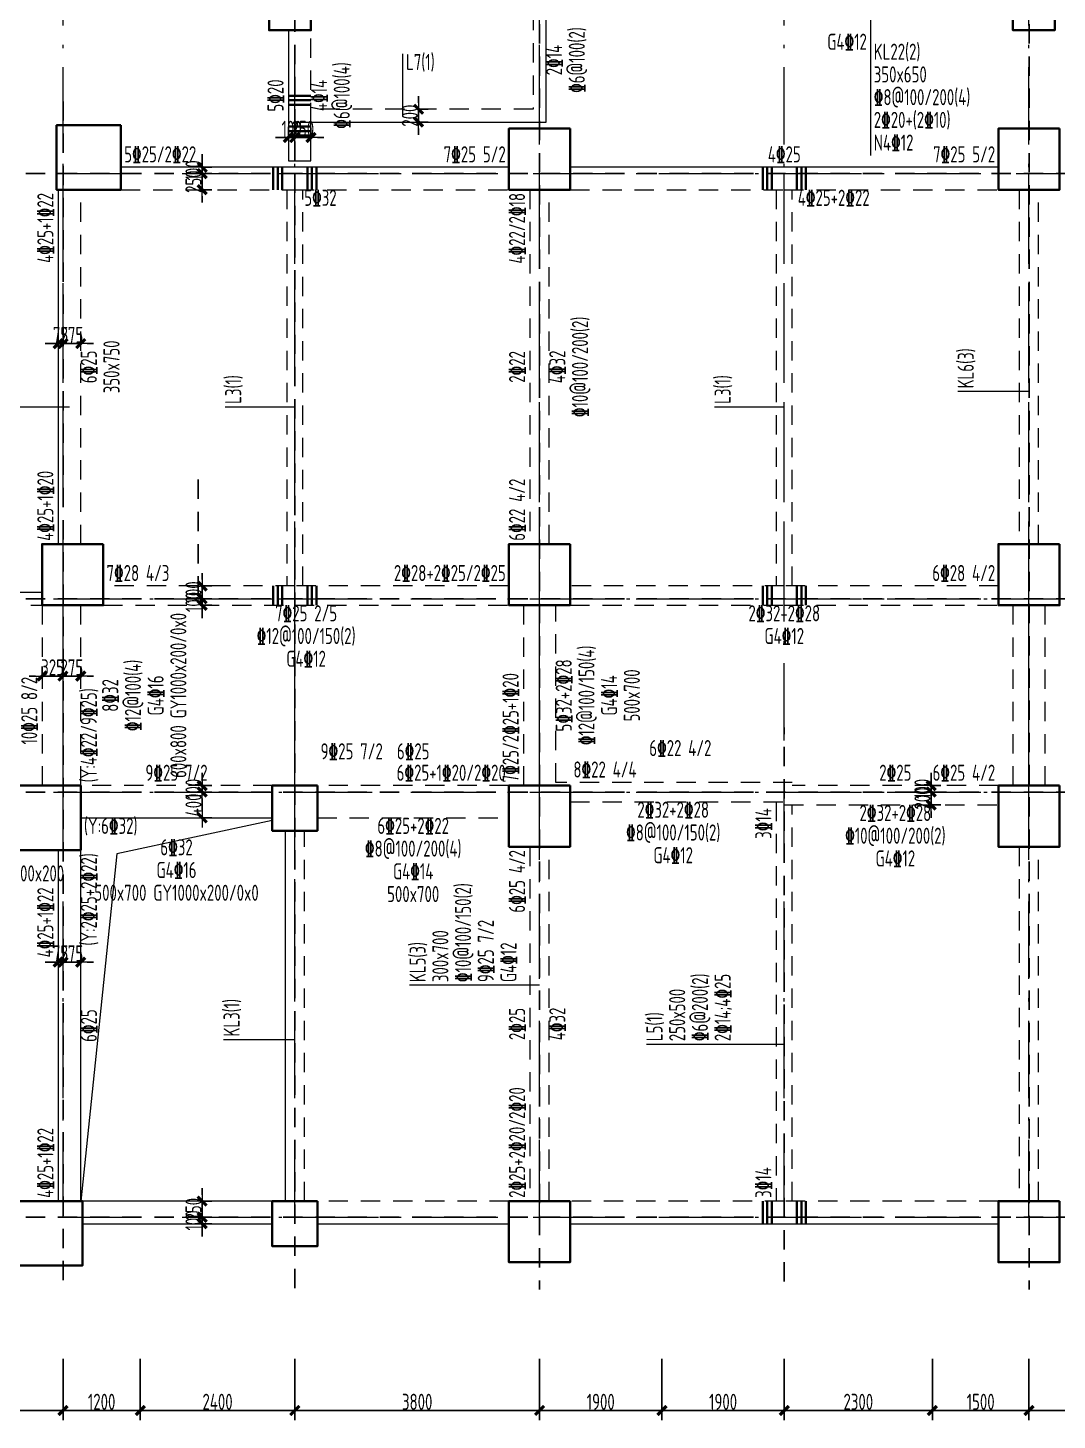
# Model space of a CAD drawing. Header units: millimetres. Extents: x 539196 to 807275, y 431843 to 1156631.
# Drawn here: x 678209 to 694193, y 953609 to 975222 of the extents above; entities that cross this region are included whole.
import ezdxf
from ezdxf.enums import TextEntityAlignment as Align

# ---------------------------------------------------------------- set-up
doc = ezdxf.new("R2010")
doc.units = ezdxf.units.MM
doc.header["$MEASUREMENT"] = 0
for name, pattern in [('DOTE', [2.42, 2, -0.2, 0.02, -0.2]), ('点划线', [1850, 1200, -300, 50, -300]), ('虚线', [500, 300, -200])]:
    doc.linetypes.add(name, pattern=pattern)
doc.layers.add('DOTE', color=1, linetype='DOTE')
for name, color, linetype, lineweight in [('尺寸标注-梁', 3, 'Continuous', 18), ('板洞边线', 253, 'Continuous', 18), ('梁原位标注', 7, 'Continuous', 18), ('梁名称编号', 2, 'Continuous', 18), ('梁标注引线', 2, 'Continuous', 18), ('梁附加箍筋', 1, 'Continuous', 35), ('梁集中标注', 2, 'Continuous', 18), ('砼柱', 2, 'Continuous', 35), ('砼梁', 4, 'Continuous', 18), ('轴线', 9, '点划线', 18), ('轴线标注', 3, 'Continuous', 18)]:
    doc.layers.add(name, color=color, linetype=linetype, lineweight=lineweight)
doc.styles.add('样式 1_yjk_yjk_yjk_yjk_yjk_yjk_yjk_yjk_yjk_yjk_yjk', font='yjkeng.shx', dxfattribs={"width": 0.7, "bigfont": 'yjkchn.shx'})
doc.dimstyles.new('盈建科结构_yjk_yjk_yjk_yjk_yjk_yjk_yjk_yjk_yjk_yjk_yjk', dxfattribs={"dimscale": 100, "dimtxt": 2.5, "dimasz": 1, "dimexe": 1.5, "dimexo": 0.625, "dimgap": 0.1, "dimtad": 1, "dimdec": 0, "dimrnd": 1, "dimzin": 0, "dimdsep": 46, "dimtxsty": '样式 1_yjk_yjk_yjk_yjk_yjk_yjk_yjk_yjk_yjk_yjk_yjk', "dimblk": '_yjkbk', "dimblk1": 'ARCHTICK', "dimblk2": 'ARCHTICK', "dimcen": 0.09, "dimadec": 0, "dimazin": 0, "dimtfac": 1, "dimtdec": 4, "dimtix": 1, "dimtmove": 2, "dimatfit": 3, "dimfxl": 0, "dimtolj": 1, "dimtzin": 0, "dimarcsym": 0})

# ---------------------------------------------------------------- blocks, each defined once
blk = doc.blocks.new('_yjkbk')
blk.add_line((-1, 0), (1.5, 0))
blk.add_lwpolyline([(-0.7, -0.7, 0.5, 0.5, 0), (0.7, 0.7, 0.5, 0.5, 0)], format="xyseb")
blk = doc.blocks.new('*D449')
at = {"layer": 'Defpoints', "color": 0}
for p in [(692235, 963359), (692236, 963359), (692235, 963159)]:
    blk.add_point(p, dxfattribs=at)
at = {"layer": '尺寸标注-梁', "color": 0, "lineweight": -2}
for p, q in [((692236, 963459), (692236, 963559)), ((692235, 963359), (692386, 963359)), ((692236, 963159), (692236, 963359)), ((692235, 963159), (692386, 963159)), ((692236, 963059), (692236, 962959))]:
    blk.add_line(p, q, dxfattribs=at)
at = {"layer": '尺寸标注-梁', "color": 0, "lineweight": -2, "xscale": 100, "yscale": 100, "zscale": 100}
for p, rotation in [((692236, 963359), 270), ((692236, 963159), 90)]:
    blk.add_blockref('_yjkbk', p, dxfattribs=dict(at, rotation=rotation))
at = {"layer": '尺寸标注-梁', "color": 0, "insert": (692101, 963259), "char_height": 250, "attachment_point": 5, "rotation": 90, "style": '样式 1_yjk_yjk_yjk_yjk_yjk_yjk_yjk_yjk_yjk_yjk_yjk'}
blk.add_mtext('\\A1;200', dxfattribs=at)
blk = doc.blocks.new('_ARCHTICK')
at = {"color": 0, "linetype": 'ByBlock', "const_width": 0.15}
blk.add_lwpolyline([(-0.5, -0.5), (0.5, 0.5)], dxfattribs=at)
blk = doc.blocks.new('*D450')
at = {"layer": 'Defpoints', "color": 0}
for p in [(692235, 963459), (692235, 963359), (692236, 963459)]:
    blk.add_point(p, dxfattribs=at)
at = {"layer": '尺寸标注-梁', "color": 0, "lineweight": -2}
for p, q in [((692236, 963559), (692236, 963659)), ((692235, 963459), (692386, 963459)), ((692235, 963359), (692386, 963359)), ((692236, 963359), (692236, 963459)), ((692236, 963259), (692236, 963159))]:
    blk.add_line(p, q, dxfattribs=at)
at = {"layer": '尺寸标注-梁', "color": 0, "lineweight": -2, "xscale": 100, "yscale": 100, "zscale": 100}
for p, rotation in [((692236, 963459), 270), ((692236, 963359), 90)]:
    blk.add_blockref('_yjkbk', p, dxfattribs=dict(at, rotation=rotation))
at = {"layer": '尺寸标注-梁', "color": 0, "insert": (692101, 963409), "char_height": 250, "attachment_point": 5, "rotation": 90, "style": '样式 1_yjk_yjk_yjk_yjk_yjk_yjk_yjk_yjk_yjk_yjk_yjk'}
blk.add_mtext('\\A1;100', dxfattribs=at)
blk = doc.blocks.new('*D451')
at = {"layer": 'Defpoints', "color": 0}
for p in [(678755, 970320), (678755, 970319), (679030, 970319)]:
    blk.add_point(p, dxfattribs=at)
at = {"layer": '尺寸标注-梁', "color": 0, "lineweight": -2}
for p, q in [((678755, 970319), (678755, 970470)), ((679030, 970319), (679030, 970470)), ((678655, 970320), (678555, 970320)), ((679030, 970320), (678755, 970320)), ((679130, 970320), (679230, 970320))]:
    blk.add_line(p, q, dxfattribs=at)
at = {"layer": '尺寸标注-梁', "color": 0, "lineweight": -2, "xscale": 100, "yscale": 100, "zscale": 100}
blk.add_blockref('_yjkbk', (678755, 970320), dxfattribs=at)
at = {"layer": '尺寸标注-梁', "color": 0, "lineweight": -2, "xscale": 100, "yscale": 100, "zscale": 100, "rotation": 180}
blk.add_blockref('_yjkbk', (679030, 970320), dxfattribs=at)
at = {"layer": '尺寸标注-梁', "color": 0, "insert": (678893, 970455), "char_height": 250, "attachment_point": 5, "style": '样式 1_yjk_yjk_yjk_yjk_yjk_yjk_yjk_yjk_yjk_yjk_yjk'}
blk.add_mtext('\\A1;275', dxfattribs=at)
blk = doc.blocks.new('*D452')
at = {"layer": 'Defpoints', "color": 0}
for p in [(678680, 970320), (678680, 970319), (678755, 970319)]:
    blk.add_point(p, dxfattribs=at)
at = {"layer": '尺寸标注-梁', "color": 0, "lineweight": -2}
for p, q in [((678680, 970319), (678680, 970470)), ((678755, 970319), (678755, 970470)), ((678580, 970320), (678480, 970320)), ((678755, 970320), (678680, 970320)), ((678855, 970320), (678955, 970320))]:
    blk.add_line(p, q, dxfattribs=at)
at = {"layer": '尺寸标注-梁', "color": 0, "lineweight": -2, "xscale": 100, "yscale": 100, "zscale": 100}
blk.add_blockref('_yjkbk', (678680, 970320), dxfattribs=at)
at = {"layer": '尺寸标注-梁', "color": 0, "lineweight": -2, "xscale": 100, "yscale": 100, "zscale": 100, "rotation": 180}
blk.add_blockref('_yjkbk', (678755, 970320), dxfattribs=at)
at = {"layer": '尺寸标注-梁', "color": 0, "insert": (678718, 970455), "char_height": 250, "attachment_point": 5, "style": '样式 1_yjk_yjk_yjk_yjk_yjk_yjk_yjk_yjk_yjk_yjk_yjk'}
blk.add_mtext('\\A1;75', dxfattribs=at)
blk = doc.blocks.new('*D453')
at = {"layer": 'Defpoints', "color": 0}
for p in [(678755, 965160), (678755, 965159), (679030, 965159)]:
    blk.add_point(p, dxfattribs=at)
at = {"layer": '尺寸标注-梁', "color": 0, "lineweight": -2}
for p, q in [((678755, 965159), (678755, 965310)), ((679030, 965159), (679030, 965310)), ((678655, 965160), (678555, 965160)), ((679030, 965160), (678755, 965160)), ((679130, 965160), (679230, 965160))]:
    blk.add_line(p, q, dxfattribs=at)
at = {"layer": '尺寸标注-梁', "color": 0, "lineweight": -2, "xscale": 100, "yscale": 100, "zscale": 100}
blk.add_blockref('_yjkbk', (678755, 965160), dxfattribs=at)
at = {"layer": '尺寸标注-梁', "color": 0, "lineweight": -2, "xscale": 100, "yscale": 100, "zscale": 100, "rotation": 180}
blk.add_blockref('_yjkbk', (679030, 965160), dxfattribs=at)
at = {"layer": '尺寸标注-梁', "color": 0, "insert": (678893, 965295), "char_height": 250, "attachment_point": 5, "style": '样式 1_yjk_yjk_yjk_yjk_yjk_yjk_yjk_yjk_yjk_yjk_yjk'}
blk.add_mtext('\\A1;275', dxfattribs=at)
blk = doc.blocks.new('*D454')
at = {"layer": 'Defpoints', "color": 0}
for p in [(678430, 965160), (678430, 965159), (678755, 965159)]:
    blk.add_point(p, dxfattribs=at)
at = {"layer": '尺寸标注-梁', "color": 0, "lineweight": -2}
for p, q in [((678430, 965159), (678430, 965310)), ((678755, 965159), (678755, 965310)), ((678330, 965160), (678230, 965160)), ((678755, 965160), (678430, 965160)), ((678855, 965160), (678955, 965160))]:
    blk.add_line(p, q, dxfattribs=at)
at = {"layer": '尺寸标注-梁', "color": 0, "lineweight": -2, "xscale": 100, "yscale": 100, "zscale": 100}
blk.add_blockref('_yjkbk', (678430, 965160), dxfattribs=at)
at = {"layer": '尺寸标注-梁', "color": 0, "lineweight": -2, "xscale": 100, "yscale": 100, "zscale": 100, "rotation": 180}
blk.add_blockref('_yjkbk', (678755, 965160), dxfattribs=at)
at = {"layer": '尺寸标注-梁', "color": 0, "insert": (678593, 965295), "char_height": 250, "attachment_point": 5, "style": '样式 1_yjk_yjk_yjk_yjk_yjk_yjk_yjk_yjk_yjk_yjk_yjk'}
blk.add_mtext('\\A1;325', dxfattribs=at)
blk = doc.blocks.new('*D455')
at = {"layer": 'Defpoints', "color": 0}
for p in [(678755, 960720), (678755, 960719), (679030, 960719)]:
    blk.add_point(p, dxfattribs=at)
at = {"layer": '尺寸标注-梁', "color": 0, "lineweight": -2}
for p, q in [((678655, 960720), (678555, 960720)), ((678755, 960719), (678755, 960870)), ((679030, 960720), (678755, 960720)), ((679030, 960719), (679030, 960870)), ((679130, 960720), (679230, 960720))]:
    blk.add_line(p, q, dxfattribs=at)
at = {"layer": '尺寸标注-梁', "color": 0, "lineweight": -2, "xscale": 100, "yscale": 100, "zscale": 100}
blk.add_blockref('_yjkbk', (678755, 960720), dxfattribs=at)
at = {"layer": '尺寸标注-梁', "color": 0, "lineweight": -2, "xscale": 100, "yscale": 100, "zscale": 100, "rotation": 180}
blk.add_blockref('_yjkbk', (679030, 960720), dxfattribs=at)
at = {"layer": '尺寸标注-梁', "color": 0, "insert": (678893, 960855), "char_height": 250, "attachment_point": 5, "style": '样式 1_yjk_yjk_yjk_yjk_yjk_yjk_yjk_yjk_yjk_yjk_yjk'}
blk.add_mtext('\\A1;275', dxfattribs=at)
blk = doc.blocks.new('*D456')
at = {"layer": 'Defpoints', "color": 0}
for p in [(678680, 960720), (678680, 960719), (678755, 960719)]:
    blk.add_point(p, dxfattribs=at)
at = {"layer": '尺寸标注-梁', "color": 0, "lineweight": -2}
for p, q in [((678580, 960720), (678480, 960720)), ((678680, 960719), (678680, 960870)), ((678755, 960720), (678680, 960720)), ((678755, 960719), (678755, 960870)), ((678855, 960720), (678955, 960720))]:
    blk.add_line(p, q, dxfattribs=at)
at = {"layer": '尺寸标注-梁', "color": 0, "lineweight": -2, "xscale": 100, "yscale": 100, "zscale": 100}
blk.add_blockref('_yjkbk', (678680, 960720), dxfattribs=at)
at = {"layer": '尺寸标注-梁', "color": 0, "lineweight": -2, "xscale": 100, "yscale": 100, "zscale": 100, "rotation": 180}
blk.add_blockref('_yjkbk', (678755, 960720), dxfattribs=at)
at = {"layer": '尺寸标注-梁', "color": 0, "insert": (678718, 960855), "char_height": 250, "attachment_point": 5, "style": '样式 1_yjk_yjk_yjk_yjk_yjk_yjk_yjk_yjk_yjk_yjk_yjk'}
blk.add_mtext('\\A1;75', dxfattribs=at)
blk = doc.blocks.new('*D457')
at = {"layer": 'Defpoints', "color": 0}
for p in [(680915, 972959), (680916, 972959), (680915, 972709)]:
    blk.add_point(p, dxfattribs=at)
at = {"layer": '尺寸标注-梁', "color": 0, "lineweight": -2}
for p, q in [((680916, 973059), (680916, 973159)), ((680915, 972959), (681066, 972959)), ((680916, 972709), (680916, 972959)), ((680915, 972709), (681066, 972709)), ((680916, 972609), (680916, 972509))]:
    blk.add_line(p, q, dxfattribs=at)
at = {"layer": '尺寸标注-梁', "color": 0, "lineweight": -2, "xscale": 100, "yscale": 100, "zscale": 100}
for p, rotation in [((680916, 972959), 270), ((680916, 972709), 90)]:
    blk.add_blockref('_yjkbk', p, dxfattribs=dict(at, rotation=rotation))
at = {"layer": '尺寸标注-梁', "color": 0, "insert": (680781, 972834), "char_height": 250, "attachment_point": 5, "rotation": 90, "style": '样式 1_yjk_yjk_yjk_yjk_yjk_yjk_yjk_yjk_yjk_yjk_yjk'}
blk.add_mtext('\\A1;250', dxfattribs=at)
blk = doc.blocks.new('*D458')
at = {"layer": 'Defpoints', "color": 0}
for p in [(680915, 973059), (680916, 973059), (680915, 972959)]:
    blk.add_point(p, dxfattribs=at)
at = {"layer": '尺寸标注-梁', "color": 0, "lineweight": -2}
for p, q in [((680916, 973159), (680916, 973259)), ((680915, 973059), (681066, 973059)), ((680916, 972959), (680916, 973059)), ((680915, 972959), (681066, 972959)), ((680916, 972859), (680916, 972759))]:
    blk.add_line(p, q, dxfattribs=at)
at = {"layer": '尺寸标注-梁', "color": 0, "lineweight": -2, "xscale": 100, "yscale": 100, "zscale": 100}
for p, rotation in [((680916, 973059), 270), ((680916, 972959), 90)]:
    blk.add_blockref('_yjkbk', p, dxfattribs=dict(at, rotation=rotation))
at = {"layer": '尺寸标注-梁', "color": 0, "insert": (680781, 973009), "char_height": 250, "attachment_point": 5, "rotation": 90, "style": '样式 1_yjk_yjk_yjk_yjk_yjk_yjk_yjk_yjk_yjk_yjk_yjk'}
blk.add_mtext('\\A1;100', dxfattribs=at)
blk = doc.blocks.new('*D459')
at = {"layer": 'Defpoints', "color": 0}
for p in [(680915, 966359), (680916, 966359), (680915, 966259)]:
    blk.add_point(p, dxfattribs=at)
at = {"layer": '尺寸标注-梁', "color": 0, "lineweight": -2}
for p, q in [((680916, 966459), (680916, 966559)), ((680915, 966359), (681066, 966359)), ((680916, 966259), (680916, 966359)), ((680915, 966259), (681066, 966259)), ((680916, 966159), (680916, 966059))]:
    blk.add_line(p, q, dxfattribs=at)
at = {"layer": '尺寸标注-梁', "color": 0, "lineweight": -2, "xscale": 100, "yscale": 100, "zscale": 100}
for p, rotation in [((680916, 966359), 270), ((680916, 966259), 90)]:
    blk.add_blockref('_yjkbk', p, dxfattribs=dict(at, rotation=rotation))
at = {"layer": '尺寸标注-梁', "color": 0, "insert": (680781, 966309), "char_height": 250, "attachment_point": 5, "rotation": 90, "style": '样式 1_yjk_yjk_yjk_yjk_yjk_yjk_yjk_yjk_yjk_yjk_yjk'}
blk.add_mtext('\\A1;100', dxfattribs=at)
blk = doc.blocks.new('*D460')
at = {"layer": 'Defpoints', "color": 0}
for p in [(680915, 966559), (680916, 966559), (680915, 966359)]:
    blk.add_point(p, dxfattribs=at)
at = {"layer": '尺寸标注-梁', "color": 0, "lineweight": -2}
for p, q in [((680916, 966659), (680916, 966759)), ((680915, 966559), (681066, 966559)), ((680916, 966359), (680916, 966559)), ((680915, 966359), (681066, 966359)), ((680916, 966259), (680916, 966159))]:
    blk.add_line(p, q, dxfattribs=at)
at = {"layer": '尺寸标注-梁', "color": 0, "lineweight": -2, "xscale": 100, "yscale": 100, "zscale": 100}
for p, rotation in [((680916, 966559), 270), ((680916, 966359), 90)]:
    blk.add_blockref('_yjkbk', p, dxfattribs=dict(at, rotation=rotation))
at = {"layer": '尺寸标注-梁', "color": 0, "insert": (680781, 966459), "char_height": 250, "attachment_point": 5, "rotation": 90, "style": '样式 1_yjk_yjk_yjk_yjk_yjk_yjk_yjk_yjk_yjk_yjk_yjk'}
blk.add_mtext('\\A1;200', dxfattribs=at)
blk = doc.blocks.new('*D461')
at = {"layer": 'Defpoints', "color": 0}
for p in [(680915, 963359), (680916, 963359), (680915, 962959)]:
    blk.add_point(p, dxfattribs=at)
at = {"layer": '尺寸标注-梁', "color": 0, "lineweight": -2}
for p, q in [((680915, 963359), (681066, 963359)), ((680916, 963059), (680916, 963259)), ((680915, 962959), (681066, 962959))]:
    blk.add_line(p, q, dxfattribs=at)
at = {"layer": '尺寸标注-梁', "color": 0, "lineweight": -2, "xscale": 100, "yscale": 100, "zscale": 100}
for p, rotation in [((680916, 963359), 90), ((680916, 962959), 270)]:
    blk.add_blockref('_yjkbk', p, dxfattribs=dict(at, rotation=rotation))
at = {"layer": '尺寸标注-梁', "color": 0, "insert": (680781, 963159), "char_height": 250, "attachment_point": 5, "rotation": 90, "style": '样式 1_yjk_yjk_yjk_yjk_yjk_yjk_yjk_yjk_yjk_yjk_yjk'}
blk.add_mtext('\\A1;400', dxfattribs=at)
blk = doc.blocks.new('*D462')
at = {"layer": 'Defpoints', "color": 0}
for p in [(680915, 963459), (680915, 963359), (680916, 963459)]:
    blk.add_point(p, dxfattribs=at)
at = {"layer": '尺寸标注-梁', "color": 0, "lineweight": -2}
for p, q in [((680916, 963559), (680916, 963659)), ((680915, 963459), (681066, 963459)), ((680915, 963359), (681066, 963359)), ((680916, 963359), (680916, 963459)), ((680916, 963259), (680916, 963159))]:
    blk.add_line(p, q, dxfattribs=at)
at = {"layer": '尺寸标注-梁', "color": 0, "lineweight": -2, "xscale": 100, "yscale": 100, "zscale": 100}
for p, rotation in [((680916, 963459), 270), ((680916, 963359), 90)]:
    blk.add_blockref('_yjkbk', p, dxfattribs=dict(at, rotation=rotation))
at = {"layer": '尺寸标注-梁', "color": 0, "insert": (680781, 963409), "char_height": 250, "attachment_point": 5, "rotation": 90, "style": '样式 1_yjk_yjk_yjk_yjk_yjk_yjk_yjk_yjk_yjk_yjk_yjk'}
blk.add_mtext('\\A1;100', dxfattribs=at)
blk = doc.blocks.new('*D463')
at = {"layer": 'Defpoints', "color": 0}
for p in [(680915, 956759), (680915, 956659), (680916, 956759)]:
    blk.add_point(p, dxfattribs=at)
at = {"layer": '尺寸标注-梁', "color": 0, "lineweight": -2}
for p, q in [((680916, 956859), (680916, 956959)), ((680915, 956759), (681066, 956759)), ((680915, 956659), (681066, 956659)), ((680916, 956659), (680916, 956759)), ((680916, 956559), (680916, 956459))]:
    blk.add_line(p, q, dxfattribs=at)
at = {"layer": '尺寸标注-梁', "color": 0, "lineweight": -2, "xscale": 100, "yscale": 100, "zscale": 100}
for p, rotation in [((680916, 956759), 270), ((680916, 956659), 90)]:
    blk.add_blockref('_yjkbk', p, dxfattribs=dict(at, rotation=rotation))
at = {"layer": '尺寸标注-梁', "color": 0, "insert": (680781, 956709), "char_height": 250, "attachment_point": 5, "rotation": 90, "style": '样式 1_yjk_yjk_yjk_yjk_yjk_yjk_yjk_yjk_yjk_yjk_yjk'}
blk.add_mtext('\\A1;100', dxfattribs=at)
blk = doc.blocks.new('*D464')
at = {"layer": 'Defpoints', "color": 0}
for p in [(680915, 957009), (680916, 957009), (680915, 956759)]:
    blk.add_point(p, dxfattribs=at)
at = {"layer": '尺寸标注-梁', "color": 0, "lineweight": -2}
for p, q in [((680916, 957109), (680916, 957209)), ((680915, 957009), (681066, 957009)), ((680916, 956759), (680916, 957009)), ((680915, 956759), (681066, 956759)), ((680916, 956659), (680916, 956559))]:
    blk.add_line(p, q, dxfattribs=at)
at = {"layer": '尺寸标注-梁', "color": 0, "lineweight": -2, "xscale": 100, "yscale": 100, "zscale": 100}
for p, rotation in [((680916, 957009), 270), ((680916, 956759), 90)]:
    blk.add_blockref('_yjkbk', p, dxfattribs=dict(at, rotation=rotation))
at = {"layer": '尺寸标注-梁', "color": 0, "insert": (680781, 956884), "char_height": 250, "attachment_point": 5, "rotation": 90, "style": '样式 1_yjk_yjk_yjk_yjk_yjk_yjk_yjk_yjk_yjk_yjk_yjk'}
blk.add_mtext('\\A1;250', dxfattribs=at)
blk = doc.blocks.new('*D465')
at = {"layer": 'Defpoints', "color": 0}
for p in [(682355, 973520), (682355, 973519), (682605, 973519)]:
    blk.add_point(p, dxfattribs=at)
at = {"layer": '尺寸标注-梁', "color": 0, "lineweight": -2}
for p, q in [((682355, 973519), (682355, 973670)), ((682605, 973519), (682605, 973670)), ((682255, 973520), (682155, 973520)), ((682605, 973520), (682355, 973520)), ((682705, 973520), (682805, 973520))]:
    blk.add_line(p, q, dxfattribs=at)
at = {"layer": '尺寸标注-梁', "color": 0, "lineweight": -2, "xscale": 100, "yscale": 100, "zscale": 100}
blk.add_blockref('_yjkbk', (682355, 973520), dxfattribs=at)
at = {"layer": '尺寸标注-梁', "color": 0, "lineweight": -2, "xscale": 100, "yscale": 100, "zscale": 100, "rotation": 180}
blk.add_blockref('_yjkbk', (682605, 973520), dxfattribs=at)
at = {"layer": '尺寸标注-梁', "color": 0, "insert": (682480, 973655), "char_height": 250, "attachment_point": 5, "style": '样式 1_yjk_yjk_yjk_yjk_yjk_yjk_yjk_yjk_yjk_yjk_yjk'}
blk.add_mtext('\\A1;250', dxfattribs=at)
blk = doc.blocks.new('*D466')
at = {"layer": 'Defpoints', "color": 0}
for p in [(682255, 973520), (682255, 973519), (682355, 973519)]:
    blk.add_point(p, dxfattribs=at)
at = {"layer": '尺寸标注-梁', "color": 0, "lineweight": -2}
for p, q in [((682255, 973519), (682255, 973670)), ((682355, 973519), (682355, 973670)), ((682155, 973520), (682055, 973520)), ((682355, 973520), (682255, 973520)), ((682455, 973520), (682555, 973520))]:
    blk.add_line(p, q, dxfattribs=at)
at = {"layer": '尺寸标注-梁', "color": 0, "lineweight": -2, "xscale": 100, "yscale": 100, "zscale": 100}
blk.add_blockref('_yjkbk', (682255, 973520), dxfattribs=at)
at = {"layer": '尺寸标注-梁', "color": 0, "lineweight": -2, "xscale": 100, "yscale": 100, "zscale": 100, "rotation": 180}
blk.add_blockref('_yjkbk', (682355, 973520), dxfattribs=at)
at = {"layer": '尺寸标注-梁', "color": 0, "insert": (682305, 973655), "char_height": 250, "attachment_point": 5, "style": '样式 1_yjk_yjk_yjk_yjk_yjk_yjk_yjk_yjk_yjk_yjk_yjk'}
blk.add_mtext('\\A1;100', dxfattribs=at)
blk = doc.blocks.new('*D472')
at = {"layer": 'Defpoints', "color": 0}
for p in [(684275, 973959), (684276, 973959), (684275, 973759)]:
    blk.add_point(p, dxfattribs=at)
at = {"layer": '尺寸标注-梁', "color": 0, "lineweight": -2}
for p, q in [((684276, 974059), (684276, 974159)), ((684275, 973959), (684426, 973959)), ((684276, 973759), (684276, 973959)), ((684275, 973759), (684426, 973759)), ((684276, 973659), (684276, 973559))]:
    blk.add_line(p, q, dxfattribs=at)
at = {"layer": '尺寸标注-梁', "color": 0, "lineweight": -2, "xscale": 100, "yscale": 100, "zscale": 100}
for p, rotation in [((684276, 973959), 270), ((684276, 973759), 90)]:
    blk.add_blockref('_yjkbk', p, dxfattribs=dict(at, rotation=rotation))
at = {"layer": '尺寸标注-梁', "color": 0, "insert": (684141, 973859), "char_height": 250, "attachment_point": 5, "rotation": 90, "style": '样式 1_yjk_yjk_yjk_yjk_yjk_yjk_yjk_yjk_yjk_yjk_yjk'}
blk.add_mtext('\\A1;200', dxfattribs=at)
blk = doc.blocks.new('*D494')
at = {"layer": 'Defpoints', "color": 0}
for p in [(676755, 956759), (678755, 956759), (678755, 953759)]:
    blk.add_point(p, dxfattribs=at)
at = {"layer": '轴线标注', "color": 0, "lineweight": -2}
for p, q in [((676755, 954559), (676755, 953609)), ((678755, 954559), (678755, 953609)), ((676855, 953759), (678655, 953759))]:
    blk.add_line(p, q, dxfattribs=at)
at = {"layer": '轴线标注', "color": 0, "lineweight": -2, "xscale": 100, "yscale": 100, "zscale": 100, "rotation": 180}
blk.add_blockref('_yjkbk', (676755, 953759), dxfattribs=at)
at = {"layer": '轴线标注', "color": 0, "lineweight": -2, "xscale": 100, "yscale": 100, "zscale": 100}
blk.add_blockref('_yjkbk', (678755, 953759), dxfattribs=at)
at = {"layer": '轴线标注', "color": 0, "insert": (677755, 953894), "char_height": 250, "attachment_point": 5, "style": '样式 1_yjk_yjk_yjk_yjk_yjk_yjk_yjk_yjk_yjk_yjk_yjk'}
blk.add_mtext('\\A1;2000', dxfattribs=at)
blk = doc.blocks.new('*D496')
at = {"layer": 'Defpoints', "color": 0}
for p in [(678755, 956759), (679955, 956759), (679955, 953759)]:
    blk.add_point(p, dxfattribs=at)
at = {"layer": '轴线标注', "color": 0, "lineweight": -2}
for p, q in [((678755, 954559), (678755, 953609)), ((679955, 954559), (679955, 953609)), ((678855, 953759), (679855, 953759))]:
    blk.add_line(p, q, dxfattribs=at)
at = {"layer": '轴线标注', "color": 0, "lineweight": -2, "xscale": 100, "yscale": 100, "zscale": 100, "rotation": 180}
blk.add_blockref('_yjkbk', (678755, 953759), dxfattribs=at)
at = {"layer": '轴线标注', "color": 0, "lineweight": -2, "xscale": 100, "yscale": 100, "zscale": 100}
blk.add_blockref('_yjkbk', (679955, 953759), dxfattribs=at)
at = {"layer": '轴线标注', "color": 0, "insert": (679355, 953894), "char_height": 250, "attachment_point": 5, "style": '样式 1_yjk_yjk_yjk_yjk_yjk_yjk_yjk_yjk_yjk_yjk_yjk'}
blk.add_mtext('\\A1;1200', dxfattribs=at)
blk = doc.blocks.new('*D498')
at = {"layer": 'Defpoints', "color": 0}
for p in [(679955, 956759), (682355, 956759), (682355, 953759)]:
    blk.add_point(p, dxfattribs=at)
at = {"layer": '轴线标注', "color": 0, "lineweight": -2}
for p, q in [((679955, 954559), (679955, 953609)), ((682355, 954559), (682355, 953609)), ((680055, 953759), (682255, 953759))]:
    blk.add_line(p, q, dxfattribs=at)
at = {"layer": '轴线标注', "color": 0, "lineweight": -2, "xscale": 100, "yscale": 100, "zscale": 100, "rotation": 180}
blk.add_blockref('_yjkbk', (679955, 953759), dxfattribs=at)
at = {"layer": '轴线标注', "color": 0, "lineweight": -2, "xscale": 100, "yscale": 100, "zscale": 100}
blk.add_blockref('_yjkbk', (682355, 953759), dxfattribs=at)
at = {"layer": '轴线标注', "color": 0, "insert": (681155, 953894), "char_height": 250, "attachment_point": 5, "style": '样式 1_yjk_yjk_yjk_yjk_yjk_yjk_yjk_yjk_yjk_yjk_yjk'}
blk.add_mtext('\\A1;2400', dxfattribs=at)
blk = doc.blocks.new('*D500')
at = {"layer": 'Defpoints', "color": 0}
for p in [(682355, 956759), (686155, 956759), (686155, 953759)]:
    blk.add_point(p, dxfattribs=at)
at = {"layer": '轴线标注', "color": 0, "lineweight": -2}
for p, q in [((682355, 954559), (682355, 953609)), ((686155, 954559), (686155, 953609)), ((682455, 953759), (686055, 953759))]:
    blk.add_line(p, q, dxfattribs=at)
at = {"layer": '轴线标注', "color": 0, "lineweight": -2, "xscale": 100, "yscale": 100, "zscale": 100, "rotation": 180}
blk.add_blockref('_yjkbk', (682355, 953759), dxfattribs=at)
at = {"layer": '轴线标注', "color": 0, "lineweight": -2, "xscale": 100, "yscale": 100, "zscale": 100}
blk.add_blockref('_yjkbk', (686155, 953759), dxfattribs=at)
at = {"layer": '轴线标注', "color": 0, "insert": (684255, 953894), "char_height": 250, "attachment_point": 5, "style": '样式 1_yjk_yjk_yjk_yjk_yjk_yjk_yjk_yjk_yjk_yjk_yjk'}
blk.add_mtext('\\A1;3800', dxfattribs=at)
blk = doc.blocks.new('*D502')
at = {"layer": 'Defpoints', "color": 0}
for p in [(686155, 956759), (688055, 956759), (688055, 953759)]:
    blk.add_point(p, dxfattribs=at)
at = {"layer": '轴线标注', "color": 0, "lineweight": -2}
for p, q in [((686155, 954559), (686155, 953609)), ((688055, 954559), (688055, 953609)), ((686255, 953759), (687955, 953759))]:
    blk.add_line(p, q, dxfattribs=at)
at = {"layer": '轴线标注', "color": 0, "lineweight": -2, "xscale": 100, "yscale": 100, "zscale": 100, "rotation": 180}
blk.add_blockref('_yjkbk', (686155, 953759), dxfattribs=at)
at = {"layer": '轴线标注', "color": 0, "lineweight": -2, "xscale": 100, "yscale": 100, "zscale": 100}
blk.add_blockref('_yjkbk', (688055, 953759), dxfattribs=at)
at = {"layer": '轴线标注', "color": 0, "insert": (687105, 953894), "char_height": 250, "attachment_point": 5, "style": '样式 1_yjk_yjk_yjk_yjk_yjk_yjk_yjk_yjk_yjk_yjk_yjk'}
blk.add_mtext('\\A1;1900', dxfattribs=at)
blk = doc.blocks.new('*D504')
at = {"layer": 'Defpoints', "color": 0}
for p in [(688055, 956759), (689955, 956759), (689955, 953759)]:
    blk.add_point(p, dxfattribs=at)
at = {"layer": '轴线标注', "color": 0, "lineweight": -2}
for p, q in [((688055, 954559), (688055, 953609)), ((689955, 954559), (689955, 953609)), ((688155, 953759), (689855, 953759))]:
    blk.add_line(p, q, dxfattribs=at)
at = {"layer": '轴线标注', "color": 0, "lineweight": -2, "xscale": 100, "yscale": 100, "zscale": 100, "rotation": 180}
blk.add_blockref('_yjkbk', (688055, 953759), dxfattribs=at)
at = {"layer": '轴线标注', "color": 0, "lineweight": -2, "xscale": 100, "yscale": 100, "zscale": 100}
blk.add_blockref('_yjkbk', (689955, 953759), dxfattribs=at)
at = {"layer": '轴线标注', "color": 0, "insert": (689005, 953894), "char_height": 250, "attachment_point": 5, "style": '样式 1_yjk_yjk_yjk_yjk_yjk_yjk_yjk_yjk_yjk_yjk_yjk'}
blk.add_mtext('\\A1;1900', dxfattribs=at)
blk = doc.blocks.new('*D506')
at = {"layer": 'Defpoints', "color": 0}
for p in [(689955, 956759), (692255, 956759), (692255, 953759)]:
    blk.add_point(p, dxfattribs=at)
at = {"layer": '轴线标注', "color": 0, "lineweight": -2}
for p, q in [((689955, 954559), (689955, 953609)), ((692255, 954559), (692255, 953609)), ((690055, 953759), (692155, 953759))]:
    blk.add_line(p, q, dxfattribs=at)
at = {"layer": '轴线标注', "color": 0, "lineweight": -2, "xscale": 100, "yscale": 100, "zscale": 100, "rotation": 180}
blk.add_blockref('_yjkbk', (689955, 953759), dxfattribs=at)
at = {"layer": '轴线标注', "color": 0, "lineweight": -2, "xscale": 100, "yscale": 100, "zscale": 100}
blk.add_blockref('_yjkbk', (692255, 953759), dxfattribs=at)
at = {"layer": '轴线标注', "color": 0, "insert": (691105, 953894), "char_height": 250, "attachment_point": 5, "style": '样式 1_yjk_yjk_yjk_yjk_yjk_yjk_yjk_yjk_yjk_yjk_yjk'}
blk.add_mtext('\\A1;2300', dxfattribs=at)
blk = doc.blocks.new('*D508')
at = {"layer": 'Defpoints', "color": 0}
for p in [(692255, 956759), (693755, 956759), (693755, 953759)]:
    blk.add_point(p, dxfattribs=at)
at = {"layer": '轴线标注', "color": 0, "lineweight": -2}
for p, q in [((692255, 954559), (692255, 953609)), ((693755, 954559), (693755, 953609)), ((692355, 953759), (693655, 953759))]:
    blk.add_line(p, q, dxfattribs=at)
at = {"layer": '轴线标注', "color": 0, "lineweight": -2, "xscale": 100, "yscale": 100, "zscale": 100, "rotation": 180}
blk.add_blockref('_yjkbk', (692255, 953759), dxfattribs=at)
at = {"layer": '轴线标注', "color": 0, "lineweight": -2, "xscale": 100, "yscale": 100, "zscale": 100}
blk.add_blockref('_yjkbk', (693755, 953759), dxfattribs=at)
at = {"layer": '轴线标注', "color": 0, "insert": (693005, 953894), "char_height": 250, "attachment_point": 5, "style": '样式 1_yjk_yjk_yjk_yjk_yjk_yjk_yjk_yjk_yjk_yjk_yjk'}
blk.add_mtext('\\A1;1500', dxfattribs=at)
blk = doc.blocks.new('*D510')
at = {"layer": 'Defpoints', "color": 0}
for p in [(693755, 956759), (697555, 956759), (697555, 953759)]:
    blk.add_point(p, dxfattribs=at)
at = {"layer": '轴线标注', "color": 0, "lineweight": -2}
for p, q in [((693755, 954559), (693755, 953609)), ((697555, 954559), (697555, 953609)), ((693855, 953759), (697455, 953759))]:
    blk.add_line(p, q, dxfattribs=at)
at = {"layer": '轴线标注', "color": 0, "lineweight": -2, "xscale": 100, "yscale": 100, "zscale": 100, "rotation": 180}
blk.add_blockref('_yjkbk', (693755, 953759), dxfattribs=at)
at = {"layer": '轴线标注', "color": 0, "lineweight": -2, "xscale": 100, "yscale": 100, "zscale": 100}
blk.add_blockref('_yjkbk', (697555, 953759), dxfattribs=at)
at = {"layer": '轴线标注', "color": 0, "insert": (695655, 953894), "char_height": 250, "attachment_point": 5, "style": '样式 1_yjk_yjk_yjk_yjk_yjk_yjk_yjk_yjk_yjk_yjk_yjk'}
blk.add_mtext('\\A1;3800', dxfattribs=at)
blk = doc.blocks.new('jzzw')
at = {"layer": 'DOTE', "color": 1, "linetype": '虚线'}
for p, q in [((928786, 890469), (928786, 834829)), ((917386, 873149), (917386, 834829)), ((921186, 872969), (921186, 834829)), ((913786, 853271), (913786, 834829)), ((913786, 853271), (913786, 834829)), ((913786, 853271), (913786, 834829)), ((952506, 852149), (912186, 852149)), ((915886, 847399), (915886, 845549)), ((952506, 845549), (911886, 845549)), ((952506, 845549), (911886, 845549)), ((924986, 834949), (924986, 843549)), ((952506, 842549), (911886, 842549)), ((952506, 842549), (911886, 842549)), ((952506, 835949), (912186, 835949)), ((952506, 835949), (912186, 835949)), ((952506, 835949), (912186, 835949)), ((952506, 835949), (912186, 835949))]:
    blk.add_line(p, q, dxfattribs=at)

msp = doc.modelspace()

# ---------------------------------------------------------------- linework, layer by layer
at = {"layer": '板洞边线'}
for p, q in [((682005.4, 962916.3), (679591.7, 962398)), ((682005.4, 962959.2), (682005.4, 962916.3)), ((679591.7, 962398), (679030.4, 957009.2))]:
    msp.add_line(p, q, dxfattribs=at)
at = {"layer": '梁标注引线'}
for p, q in [((691294.7, 975659.2), (691294.7, 973240.7)), ((684031.4, 973859.2), (684031.4, 974816.7)), ((693755.4, 969576.1), (692647.9, 969576.1)), ((678855.4, 969334.2), (676336.9, 969334.2)), ((682355.4, 969335.2), (681272.9, 969335.2)), ((689955.4, 969335.2), (688872.9, 969335.2)), ((686155.4, 960359.2), (684136.9, 960359.2)), ((682355.4, 959514.5), (681247.9, 959514.5)), ((689955.4, 959441.9), (687814.7, 959441.9))]:
    msp.add_line(p, q, dxfattribs=at)
at = {"layer": '梁附加箍筋'}
for p, q in [((682605.4, 974169.2), (682255.4, 974169.2)), ((682605.4, 974099.2), (682255.4, 974099.2)), ((682605.4, 974029.2), (682255.4, 974029.2)), ((682605.4, 973689.2), (682255.4, 973689.2)), ((682605.4, 973619.2), (682255.4, 973619.2)), ((682605.4, 973549.2), (682255.4, 973549.2)), ((682020.4, 972709.2), (682020.4, 973059.2)), ((682090.4, 972709.2), (682090.4, 973059.2)), ((682160.4, 972709.2), (682160.4, 973059.2)), ((682550.4, 972709.2), (682550.4, 973059.2)), ((682620.4, 972709.2), (682620.4, 973059.2)), ((682690.4, 972709.2), (682690.4, 973059.2)), ((689620.4, 972709.2), (689620.4, 973059.2)), ((689690.4, 972709.2), (689690.4, 973059.2)), ((689760.4, 972709.2), (689760.4, 973059.2)), ((690150.4, 972709.2), (690150.4, 973059.2)), ((690220.4, 972709.2), (690220.4, 973059.2)), ((690290.4, 972709.2), (690290.4, 973059.2)), ((682020.4, 966259.2), (682020.4, 966559.2)), ((682090.4, 966259.2), (682090.4, 966559.2)), ((682160.4, 966259.2), (682160.4, 966559.2)), ((682550.4, 966259.2), (682550.4, 966559.2)), ((682620.4, 966259.2), (682620.4, 966559.2)), ((682690.4, 966259.2), (682690.4, 966559.2)), ((689620.4, 966259.2), (689620.4, 966559.2)), ((689690.4, 966259.2), (689690.4, 966559.2)), ((689760.4, 966259.2), (689760.4, 966559.2)), ((690150.4, 966259.2), (690150.4, 966559.2)), ((690220.4, 966259.2), (690220.4, 966559.2)), ((690290.4, 966259.2), (690290.4, 966559.2)), ((689620.4, 956659.2), (689620.4, 957009.2)), ((689690.4, 956659.2), (689690.4, 957009.2)), ((689760.4, 956659.2), (689760.4, 957009.2)), ((690150.4, 956659.2), (690150.4, 957009.2)), ((690220.4, 956659.2), (690220.4, 957009.2)), ((690290.4, 956659.2), (690290.4, 957009.2))]:
    msp.add_line(p, q, dxfattribs=at)
at = {"layer": '砼柱'}
for points in [[(682605.4, 975834.2), (681955.4, 975834.2), (681955.4, 975184.2), (682605.4, 975184.2)], [(694155.4, 975834.2), (693505.4, 975834.2), (693505.4, 975184.2), (694155.4, 975184.2)], [(679655.4, 973709.2), (678655.4, 973709.2), (678655.4, 972709.2), (679655.4, 972709.2)], [(686630.4, 973659.2), (685680.4, 973659.2), (685680.4, 972709.2), (686630.4, 972709.2)], [(694230.4, 973659.2), (693280.4, 973659.2), (693280.4, 972709.2), (694230.4, 972709.2)], [(679380.4, 967209.2), (678430.4, 967209.2), (678430.4, 966259.2), (679380.4, 966259.2)], [(686630.4, 967209.2), (685680.4, 967209.2), (685680.4, 966259.2), (686630.4, 966259.2)], [(694230.4, 967209.2), (693280.4, 967209.2), (693280.4, 966259.2), (694230.4, 966259.2)], [(679030.4, 963459.2), (678030.4, 963459.2), (678030.4, 962459.2), (679030.4, 962459.2)], [(682705.4, 963459.2), (682005.4, 963459.2), (682005.4, 962759.2), (682705.4, 962759.2)], [(686630.4, 963459.2), (685680.4, 963459.2), (685680.4, 962509.2), (686630.4, 962509.2)], [(694230.4, 963459.2), (693280.4, 963459.2), (693280.4, 962509.2), (694230.4, 962509.2)], [(679055.4, 957009.2), (678055.4, 957009.2), (678055.4, 956009.2), (679055.4, 956009.2)], [(682705.4, 957009.2), (682005.4, 957009.2), (682005.4, 956309.2), (682705.4, 956309.2)], [(686630.4, 957009.2), (685680.4, 957009.2), (685680.4, 956059.2), (686630.4, 956059.2)], [(694230.4, 957009.2), (693280.4, 957009.2), (693280.4, 956059.2), (694230.4, 956059.2)]]:
    msp.add_lwpolyline(points, close=True, dxfattribs=at)
at = {"layer": '砼梁', "linetype": '虚线'}
for p, q in [((686055.4, 975484.2), (686055.4, 973959.2)), ((682605.4, 973759.2), (682605.4, 975184.2)), ((685555.4, 973959.2), (682605.4, 973959.2)), ((686055.4, 973959.2), (685555.4, 973959.2)), ((679030.4, 967209.2), (679030.4, 972709.2)), ((679655.4, 972709.2), (682355.4, 972709.2)), ((682230.4, 972709.2), (682230.4, 966559.2)), ((682355.5, 972709.2), (685680.4, 972709.2)), ((682480.4, 966559.2), (682480.4, 972709.2)), ((686005.4, 972709.2), (686005.4, 967209.2)), ((686305.4, 967209.2), (686305.4, 972709.2)), ((686630.4, 972709.2), (689955.4, 972709.2)), ((689830.4, 972709.2), (689830.4, 966559.2)), ((689955.5, 972709.2), (693280.4, 972709.2)), ((690080.4, 966559.2), (690080.4, 972709.2)), ((693605.4, 972709.2), (693605.4, 967209.2)), ((693905.4, 967209.2), (693905.4, 972709.2)), ((682355.4, 966559.2), (679380.4, 966559.2)), ((685680.4, 966559.2), (682355.5, 966559.2)), ((689955.4, 966559.2), (686630.4, 966559.2)), ((693280.4, 966559.2), (689955.5, 966559.2)), ((676755.4, 966259.2), (678430.4, 966259.2)), ((678430.4, 966259.2), (678430.4, 963459.2)), ((679030.4, 963459.2), (679030.4, 966259.2)), ((679380.4, 966259.2), (682355.4, 966259.2)), ((682355.4, 966259.2), (685680.4, 966259.2)), ((685905.4, 966259.2), (685905.4, 963459.2)), ((686405.4, 963509.2), (686405.4, 966259.2)), ((686630.4, 966259.2), (689955.4, 966259.2)), ((689955.4, 966259.2), (693280.4, 966259.2)), ((693505.4, 966259.2), (693505.4, 963459.2)), ((694005.4, 963459.2), (694005.4, 966259.2)), ((690080.4, 963509.2), (686405.4, 963509.2)), ((682005.4, 963459.2), (679030.4, 963459.2)), ((685680.4, 963459.2), (682705.4, 963459.2)), ((693280.4, 963459.2), (690080.4, 963459.2)), ((686630.4, 963209.2), (689955.4, 963209.2)), ((689830.4, 963209.2), (689830.4, 957009.2)), ((689955.5, 963159.2), (693280.4, 963159.2)), ((690080.4, 957009.2), (690080.4, 963159.2)), ((682705.4, 962959.2), (685680.4, 962959.2)), ((682505.4, 957009.2), (682505.4, 962759.2)), ((686005.4, 962509.2), (686005.4, 957009.2)), ((686305.4, 957009.2), (686305.4, 962509.2)), ((693605.4, 962509.2), (693605.4, 957009.2)), ((693905.4, 957009.2), (693905.4, 962509.2)), ((685680.4, 957009.2), (682705.4, 957009.2)), ((689955.4, 957009.2), (686630.4, 957009.2)), ((693280.4, 957009.2), (689955.5, 957009.2))]:
    msp.add_line(p, q, dxfattribs=at)
at = {"layer": '砼梁'}
for p, q in [((686255.4, 973759.2), (686255.4, 975484.2)), ((682255.4, 975184.2), (682255.4, 973759.2)), ((682255.4, 973759.2), (682255.4, 973159.2)), ((682605.4, 973159.2), (682605.4, 973759.2)), ((682605.4, 973759.2), (685555.4, 973759.2)), ((685555.4, 973759.2), (686255.4, 973759.2)), ((682355.4, 973059.2), (679655.4, 973059.2)), ((682255.4, 973159.2), (682605.4, 973159.2)), ((685680.4, 973059.2), (682355.4, 973059.2)), ((689955.4, 973059.2), (686630.4, 973059.2)), ((693280.4, 973059.2), (689955.4, 973059.2)), ((678680.4, 972709.2), (678680.4, 967209.2)), ((678430.4, 966459.2), (676755.4, 966459.2)), ((679030.4, 962959.2), (682005.4, 962959.2)), ((682205.4, 962759.2), (682205.4, 957009.2)), ((678680.4, 962459.2), (678680.4, 957009.2)), ((679030.4, 957009.2), (679030.4, 962459.2)), ((682005.4, 957009.2), (679055.4, 957009.2)), ((679055.4, 956659.2), (682005.4, 956659.2)), ((682705.4, 956659.2), (685680.4, 956659.2)), ((686630.4, 956659.2), (689955.4, 956659.2)), ((689955.4, 956659.2), (693280.4, 956659.2))]:
    msp.add_line(p, q, dxfattribs=at)
at = {"layer": '轴线'}
for p, q in [((678755.4, 956759.2), (678755.4, 1010159.2)), ((682355.4, 956759.2), (682355.4, 1010159.2)), ((686155.4, 956759.2), (686155.4, 1010159.2)), ((689955.4, 956759.2), (689955.4, 1010159.2)), ((693755.4, 956759.2), (693755.4, 1010159.2)), ((682355.4, 973759.2), (682355.4, 975659.2)), ((686155.4, 973759.2), (686155.4, 975659.2)), ((682355.4, 973159.2), (682355.4, 973759.2)), ((682355.4, 973759.2), (685555.4, 973759.2)), ((682355.4, 973759.2), (686155.4, 973759.2)), ((685555.4, 973759.2), (686155.4, 973759.2)), ((686155.4, 972959.2), (686155.4, 973159.2)), ((678755.4, 966359.2), (678755.4, 972959.2)), ((678755.4, 972959.2), (682355.4, 972959.2)), ((678755.4, 972959.2), (716355.4, 972959.2)), ((682355.4, 966359.2), (682355.4, 972959.2)), ((682355.4, 972959.2), (686155.4, 972959.2)), ((686155.4, 966359.2), (686155.4, 972959.2)), ((686155.4, 972959.2), (689955.4, 972959.2)), ((689955.4, 966359.2), (689955.4, 972959.2)), ((689955.4, 972959.2), (693755.4, 972959.2)), ((693755.4, 966359.2), (693755.4, 972959.2)), ((693755.4, 972959.2), (697555.4, 972959.2)), ((676755.4, 966359.2), (678755.4, 966359.2)), ((676755.4, 966359.2), (718355.4, 966359.2)), ((678755.4, 963359.2), (678755.4, 966359.2)), ((678755.4, 966359.2), (682355.4, 966359.2)), ((682355.4, 963359.2), (682355.4, 966359.2)), ((682355.4, 966359.2), (686155.4, 966359.2)), ((686155.4, 963359.2), (686155.4, 966359.2)), ((686155.4, 966359.2), (689955.4, 966359.2)), ((689955.4, 966359.2), (693755.4, 966359.2)), ((693755.4, 963359.2), (693755.4, 966359.2)), ((693755.4, 966359.2), (697555.4, 966359.2)), ((676755.4, 963359.2), (678755.4, 963359.2)), ((676755.4, 963359.2), (718355.4, 963359.2)), ((678755.4, 956759.2), (678755.4, 963359.2)), ((678755.4, 963359.2), (682355.4, 963359.2)), ((682355.4, 956759.2), (682355.4, 963359.2)), ((682355.4, 963359.2), (686155.4, 963359.2)), ((686155.4, 956759.2), (686155.4, 963359.2)), ((686155.4, 963359.2), (689955.4, 963359.2)), ((689955.4, 956759.2), (689955.4, 963359.2)), ((689955.4, 963359.2), (693755.4, 963359.2)), ((693755.4, 956759.2), (693755.4, 963359.2)), ((693755.4, 963359.2), (697555.4, 963359.2)), ((678755.4, 956759.2), (682355.4, 956759.2)), ((678755.4, 956759.2), (716355.4, 956759.2)), ((682355.4, 956759.2), (686155.4, 956759.2)), ((686155.4, 956759.2), (689955.4, 956759.2)), ((689955.4, 956759.2), (693755.4, 956759.2)), ((693755.4, 956759.2), (697555.4, 956759.2))]:
    msp.add_line(p, q, dxfattribs=at)

# ---------------------------------------------------------------- block references
msp.add_blockref('jzzw', (-235030.4, 120810.3))

# ---------------------------------------------------------------- texts
at = {"layer": '梁原位标注', "linetype": 'Continuous', "style": '样式 1_yjk_yjk_yjk_yjk_yjk_yjk_yjk_yjk_yjk_yjk_yjk', "width": 0.7}
for s, p in [('\x846@100(2)', (686608.2, 974721.7)), ('2\x8414', (686255.4, 974721.7)), ('\x846@100(4)', (682958.2, 974171.7)), ('4\x8414', (682605.4, 974171.7)), ('\x8410@100/200(2)', (686658.2, 969959.2)), ('350x750', (679383.2, 969959.2)), ('6\x8425', (679030.4, 969959.2)), ('4\x8432', (686305.4, 969959.2)), ('600x800 GY1000x200/0x0', (680421.2, 964859.2)), ('\x8412@100/150(4)', (686758.2, 964859.2)), ('\x8412@100(4)', (679715.7, 964859.2)), ('5\x8432+2\x8428', (686405.4, 964859.2)), ('500x700', (687463.7, 964859.2)), ('8\x8432', (679362.9, 964859.2)), ('G4\x8416', (680068.4, 964859.2)), ('G4\x8414', (687110.9, 964859.2)), ('6\x8425', (679030.4, 959734.2)), ('4\x8432', (686305.4, 959759.2))]:
    msp.add_text(s, height=250, rotation=90, dxfattribs=at).set_placement(p, align=Align.TOP_CENTER)
for s, p in [('G4\x8412', (690930.4, 975131.5)), ('5\x8432', (682752.9, 972709.2)), ('4\x8425+2\x8422', (690723.1, 972709.2)), ('7\x8425 2/5', (682530.4, 966259.2)), ('2\x8432+2\x8428', (689955.4, 966259.2)), ('\x8412@100/150(2)', (682530.4, 965906.5)), ('G4\x8412', (689955.4, 965906.5)), ('G4\x8412', (682530.4, 965553.7)), ('2\x8432+2\x8428', (688230.4, 963209.2)), ('2\x8432+2\x8428', (691680.4, 963159.2)), ('6\x8425+2\x8422', (684192.9, 962959.2)), ('\x848@100/150(2)', (688230.4, 962856.5)), ('\x848@100/200(4)', (684192.9, 962606.5)), ('\x8410@100/200(2)', (691680.4, 962806.5)), ('6\x8432', (680517.9, 962626.7)), ('G4\x8412', (688230.4, 962503.7)), ('G4\x8412', (691680.4, 962453.7)), ('200x450 GY0x0/1000x200', (677492.9, 962221.2)), ('G4\x8416', (680517.9, 962274)), ('G4\x8414', (684192.9, 962253.7)), ('500x700 GY1000x200/0x0', (680517.9, 961921.2)), ('500x700', (684192.9, 961901))]:
    msp.add_text(s, height=250, dxfattribs=at).set_placement(p, align=Align.TOP_CENTER)
for s, p in [('5\x8420', (682255.4, 974171.7)), ('2\x8422', (686005.4, 969959.2)), ('10\x8425 8/2', (678430.4, 964622.3)), ('2\x8425', (686005.4, 959759.2))]:
    msp.add_text(s, height=250, rotation=90, dxfattribs=at).set_placement(p, align=Align.BOTTOM_CENTER)
for s, p in [('5\x8425/2\x8422', (679705.4, 973059.2)), ('7\x8428 4/3', (679430.4, 966559.2)), ('9\x8425 7/2', (682755.4, 963791.7)), ('8\x8422 4/4', (686680.4, 963509.2))]:
    msp.add_text(s, height=250, dxfattribs=at).set_placement(p, align=Align.BOTTOM_LEFT)
for s, p in [('7\x8425 5/2', (685630.4, 973059.2)), ('7\x8425 5/2', (693230.4, 973059.2)), ('2\x8428+2\x8425/2\x8425', (685630.4, 966559.2)), ('6\x8428 4/2', (693230.4, 966559.2)), ('6\x8425+1\x8420/2\x8420', (685630.4, 963459.2)), ('6\x8425 4/2', (693230.4, 963459.2))]:
    msp.add_text(s, height=250, dxfattribs=at).set_placement(p, align=Align.BOTTOM_RIGHT)
for s, p in [('4\x8425', (689955.4, 973059.2)), ('6\x8422 4/2', (688341.3, 963841.7)), ('6\x8425', (684192.9, 963791.7)), ('9\x8425 7/2', (680517.9, 963459.2)), ('2\x8425', (691680.4, 963459.2))]:
    msp.add_text(s, height=250, dxfattribs=at).set_placement(p, align=Align.BOTTOM_CENTER)
for s, p in [('4\x8425+1\x8422', (678680.4, 972659.2)), ('4\x8422/2\x8418', (686005.4, 972659.2)), ('3\x8414', (689830.4, 963109.2)), ('6\x8425 4/2', (686005.4, 962459.2)), ('4\x8425+1\x8422', (678680.4, 961878.7))]:
    msp.add_text(s, height=250, rotation=90, dxfattribs=at).set_placement(p, align=Align.BOTTOM_RIGHT)
for s, p in [('4\x8425+1\x8420', (678680.4, 967259.2)), ('6\x8422 4/2', (686005.4, 967259.2)), ('7\x8425/2\x8425+1\x8420', (685905.4, 963509.2)), ('2\x8425+2\x8420/2\x8420', (686005.4, 957059.2)), ('4\x8425+1\x8422', (678680.4, 957059.2)), ('3\x8414', (689830.4, 957059.2))]:
    msp.add_text(s, height=250, rotation=90, dxfattribs=at).set_placement(p, align=Align.BOTTOM_LEFT)
msp.add_text('(Y:4\x8422/9\x8425)', height=250, rotation=90, dxfattribs=at).set_placement((679030.4, 963509.2), align=Align.TOP_LEFT)
msp.add_text('(Y:6\x8432)', height=250, dxfattribs=at).set_placement((679080.4, 962959.2), align=Align.TOP_LEFT)
msp.add_text('(Y:2\x8425+2\x8422)', height=250, rotation=90, dxfattribs=at).set_placement((679030.4, 962409.2), align=Align.TOP_RIGHT)
at = {"layer": '梁名称编号', "linetype": 'Continuous', "style": '样式 1_yjk_yjk_yjk_yjk_yjk_yjk_yjk_yjk_yjk_yjk_yjk', "width": 0.7}
msp.add_text('KL22(2)', height=250, dxfattribs=at).set_placement((691344.7, 974651.7), align=Align.BOTTOM_LEFT)
msp.add_text('L7(1)', height=250, dxfattribs=at).set_placement((684081.4, 974816.7), align=Align.TOP_LEFT)
for s, p in [('KL6(3)', (692647.9, 969626.1)), ('L3(1)', (681272.9, 969385.2)), ('L3(1)', (688872.9, 969385.2)), ('KL5(3)', (684136.9, 960409.2)), ('KL3(1)', (681247.9, 959564.5)), ('L5(1)', (687814.7, 959491.9))]:
    msp.add_text(s, height=250, rotation=90, dxfattribs=at).set_placement(p, align=Align.TOP_LEFT)
at = {"layer": '梁集中标注', "linetype": 'Continuous', "style": '样式 1_yjk_yjk_yjk_yjk_yjk_yjk_yjk_yjk_yjk_yjk_yjk', "width": 0.7}
for s, p in [('350x650', (691344.7, 974299)), ('\x848@100/200(4)', (691344.7, 973946.2)), ('2\x8420+(2\x8410)', (691344.7, 973593.5)), ('N4\x8412', (691344.7, 973240.7))]:
    msp.add_text(s, height=250, dxfattribs=at).set_placement(p, align=Align.BOTTOM_LEFT)
for s, p in [('\x8410@100/150(2)', (684842.4, 960409.2)), ('9\x8425 7/2', (685195.2, 960409.2)), ('300x700', (684489.7, 960409.2)), ('G4\x8412', (685547.9, 960409.2)), ('\x846@200(2)', (688520.2, 959491.9)), ('2\x8414;4\x8425', (688872.9, 959491.9)), ('250x500', (688167.4, 959491.9))]:
    msp.add_text(s, height=250, rotation=90, dxfattribs=at).set_placement(p, align=Align.TOP_LEFT)

# ---------------------------------------------------------------- dimensions: what is measured, and where the dimension line sits
at = {"layer": '尺寸标注-梁'}
for p1, p2, picture, middle in [((684275.4, 973759.2), (684275.4, 973959.2), '*D472', (684141.4, 973859.2)), ((682355.4, 973519.2), (682255.4, 973519.2), '*D466', (682305.4, 973655.2)), ((682605.4, 973519.2), (682355.4, 973519.2), '*D465', (682480.4, 973655.2)), ((680915.4, 972959.2), (680915.4, 973059.2), '*D458', (680781.4, 973009.2)), ((680915.4, 972709.2), (680915.4, 972959.2), '*D457', (680781.4, 972834.2)), ((678755.4, 970319.2), (678680.4, 970319.2), '*D452', (678717.9, 970455.2)), ((679030.4, 970319.2), (678755.4, 970319.2), '*D451', (678892.9, 970455.2)), ((680915.4, 966359.2), (680915.4, 966559.2), '*D460', (680781.4, 966459.2)), ((680915.4, 966259.2), (680915.4, 966359.2), '*D459', (680781.4, 966309.2)), ((678755.4, 965159.2), (678430.4, 965159.2), '*D454', (678592.9, 965295.2)), ((679030.4, 965159.2), (678755.4, 965159.2), '*D453', (678892.9, 965295.2)), ((680915.4, 963359.2), (680915.4, 963459.2), '*D462', (680781.4, 963409.2)), ((680915.4, 962959.2), (680915.4, 963359.2), '*D461', (680781.4, 963159.2)), ((692235.4, 963359.2), (692235.4, 963459.2), '*D450', (692101.4, 963409.2)), ((692235.4, 963159.2), (692235.4, 963359.2), '*D449', (692101.4, 963259.2)), ((678755.4, 960719.2), (678680.4, 960719.2), '*D456', (678717.9, 960855.2)), ((679030.4, 960719.2), (678755.4, 960719.2), '*D455', (678892.9, 960855.2)), ((680915.4, 956759.2), (680915.4, 957009.2), '*D464', (680781.4, 956884.2)), ((680915.4, 956659.2), (680915.4, 956759.2), '*D463', (680781.4, 956709.2))]:
    dim = msp.add_aligned_dim(p1=p1, p2=p2, distance=-1, dimstyle='盈建科结构_yjk_yjk_yjk_yjk_yjk_yjk_yjk_yjk_yjk_yjk_yjk', override={"dimscale": 100, "dimtxt": 2.5, "dimasz": 1, "dimexe": 1.5, "dimexo": 0, "dimgap": 0.1, "dimtad": 1, "dimlfac": 1, "dimrnd": 5, "dimdle": 0, "dimfxlon": 0}, dxfattribs=at)
    dim.commit()
    dim.dimension.update_dxf_attribs({"geometry": picture, "text_midpoint": middle})
at = {"layer": '轴线标注'}
for p1, p2, picture, middle in [((676755.4, 956759.2), (678755.4, 956759.2), '*D494', (677755.4, 953894.2)), ((678755.4, 956759.2), (679955.4, 956759.2), '*D496', (679355.4, 953894.2)), ((679955.4, 956759.2), (682355.4, 956759.2), '*D498', (681155.4, 953894.2)), ((682355.4, 956759.2), (686155.4, 956759.2), '*D500', (684255.4, 953894.2)), ((686155.4, 956759.2), (688055.4, 956759.2), '*D502', (687105.4, 953894.2)), ((688055.4, 956759.2), (689955.4, 956759.2), '*D504', (689005.4, 953894.2)), ((689955.4, 956759.2), (692255.4, 956759.2), '*D506', (691105.4, 953894.2)), ((692255.4, 956759.2), (693755.4, 956759.2), '*D508', (693005.4, 953894.2)), ((693755.4, 956759.2), (697555.4, 956759.2), '*D510', (695655.4, 953894.2))]:
    dim = msp.add_aligned_dim(p1=p1, p2=p2, distance=-3000, dimstyle='盈建科结构_yjk_yjk_yjk_yjk_yjk_yjk_yjk_yjk_yjk_yjk_yjk', override={"dimscale": 100, "dimtxt": 2.5, "dimasz": 1, "dimexe": 1.5, "dimexo": 22, "dimgap": 0.1, "dimtad": 1, "dimlfac": 1, "dimrnd": 5, "dimdle": 0, "dimfxlon": 0}, dxfattribs=at)
    dim.commit()
    dim.dimension.update_dxf_attribs({"geometry": picture, "text_midpoint": middle})

doc.saveas('drawing.dxf')
